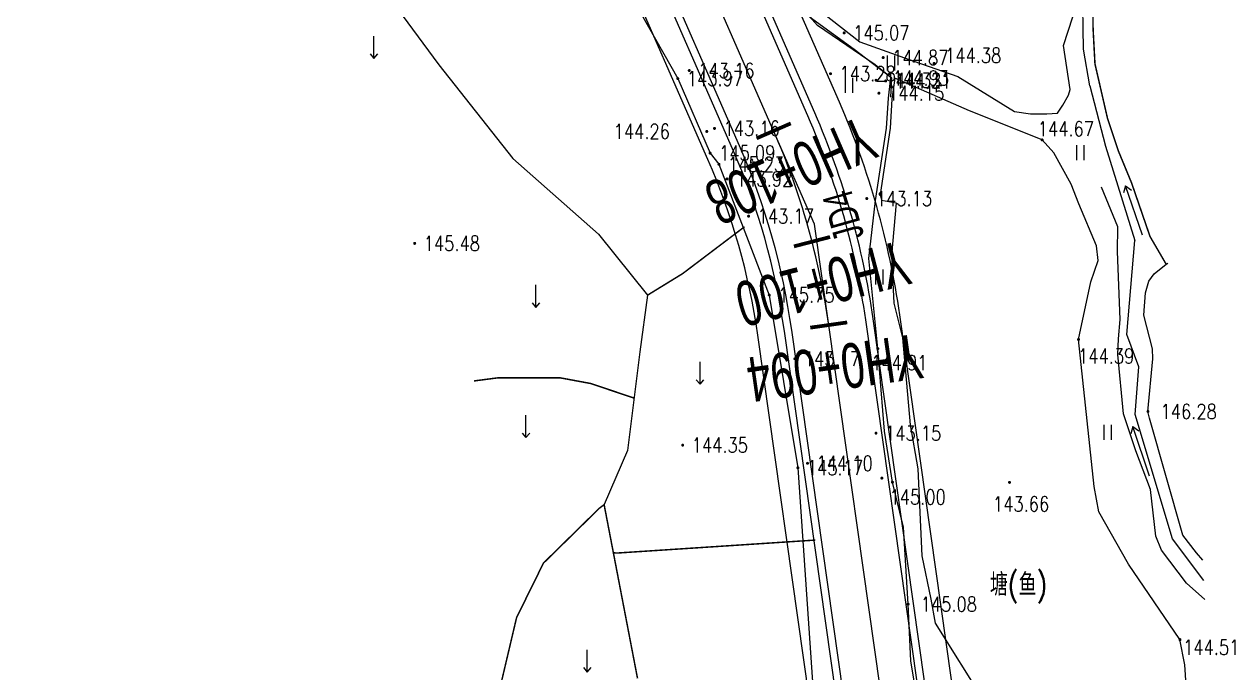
# Model space of a CAD drawing. Extents: x 529262 to 576451, y 2694391 to 2717535.
# Drawn here: x 562813.7 to 562894.7, y 2709189.9 to 2709233.4 of the extents above; entities that cross this region are included whole.
import ezdxf
from ezdxf.enums import TextEntityAlignment as Align

# ---------------------------------------------------------------- set-up
doc = ezdxf.new("R2010")
doc.units = 0
doc.linetypes.add('DASHED', pattern=[19.049999999999997, 12.7, -6.35])
for name, color, linetype in [('DMTZ', 8, 'Continuous'), ('GCD', 8, 'Continuous'), ('ZBTZ', 8, 'Continuous'), ('交点标注', 3, 'Continuous'), ('桩号标注_YH', 2, 'Continuous'), ('道路中线_04护管挡墙', 7, 'Continuous')]:
    doc.layers.add(name, color=color, linetype=linetype)
doc.layers.add('SXSS', color=5, linetype='Continuous', lineweight=0)
doc.styles.add('EICAD', font='fsdb_e.shx', dxfattribs={"width": 0.707, "height": 2, "bigfont": 'tjhzf.shx'})
doc.styles.add('HZ', font='rs.shx', dxfattribs={"width": 0.8, "bigfont": 'hztxt.shx'})
doc.styles.add('JieTuHzTxt', font='smsim.shx', dxfattribs={"width": 0.7, "bigfont": 'smfs.shx'})
doc.linetypes.add('10421', pattern='A,2,[150,AAA.SHX,S=0.5,R=0,X=0,Y=0.5],1e-11', length=2.00000000001)
doc.linetypes.add('10422', pattern='A,0.75,[150,AAA.SHX,S=0.5,R=0,X=0,Y=0.5],1.5,[177,AAA.SHX,S=1,R=0,X=0,Y=0.4],0.75', length=3)

# ---------------------------------------------------------------- blocks, each defined once
blk = doc.blocks.new('gc121')
at = {"color": 8}
for p, q in [((-0.5, -1), (-0.5, 1)), ((0.5, -1), (0.5, 1))]:
    blk.add_line(p, q, dxfattribs=at)
blk = doc.blocks.new('GC200')
at = {"linetype": 'Continuous', "const_width": 0.2, "flags": 128}
blk.add_lwpolyline([(-0.1, 0, 1), (0.1, 0, 1)], format="xyb", close=True, dxfattribs=at)
blk = doc.blocks.new('gc086')
at = {"color": 8}
for p, q in [((0, 0), (7, 0)), ((7, 0), (6.180847955711008, 0.573576436351046)), ((7, 0), (6.180847955711008, -0.5735764363510459))]:
    blk.add_line(p, q, dxfattribs=at)
blk = doc.blocks.new('gc120')
at = {"color": 8}
for p, q in [((0, 0), (0, 3)), ((-0.5, 0.6), (0, 0)), ((0, 0), (0.5, 0.6))]:
    blk.add_line(p, q, dxfattribs=at)

msp = doc.modelspace()

# ---------------------------------------------------------------- linework, layer by layer
at = {"layer": 'DMTZ', "linetype": '10421', "flags": 128}
for points, elevation in [([(562832.7911033379, 2709340.726859012), (562828.2059258316, 2709339.0811933), (562821.3679258316, 2709334.2471933), (562819.7169258315, 2709331.1531933), (562817.7849258315, 2709328.3161933), (562817.2589258315, 2709324.8551933), (562820.1069258315, 2709323.3671933), (562822.3859258315, 2709323.3171933), (562824.2149258315, 2709321.4421933), (562824.3609258315, 2709319.4921933), (562824.2662811914, 2709318.033684466), (562823.7079258315, 2709314.8031933), (562822.8299258315, 2709311.3061933), (562817.4029890086, 2709295.192312995), (562816.7403673612, 2709292.642292706), (562816.0279258315, 2709286.5511933), (562816.6199258316, 2709282.7951933), (562816.4629258316, 2709280.9691933), (562814.7739258315, 2709274.2981933), (562813.6809258315, 2709270.3641933), (562818.3859258315, 2709263.2431933), (562824.1139657451, 2709259.030661949), (562828.8819258315, 2709254.0621933), (562833.5879258316, 2709254.4551933), (562838.3669258315, 2709253.4171933), (562845.0859258316, 2709248.3831933), (562847.9709258316, 2709246.8861933), (562851.4829258316, 2709240.8511933), (562852.4799258315, 2709238.4691933), (562857.4299258315, 2709229.7121933), (562859.5919258315, 2709224.7231933), (562860.1849258315, 2709223.9701933), (562863.5529258315, 2709215.2141933), (562865.4689258315, 2709203.6471933), (562868.1069258315, 2709165.1951933), (562864.9699258315, 2709150.2231933), (562854.7257176726, 2709135.319853934), (562849.9591676869, 2709133.462704126), (562842.5160810922, 2709133.788934753)], 24.551), ([(562871.6818831273, 2709228.458250212), (562871.7633023146, 2709229.743376739), (562870.6484124127, 2709230.636524896), (562866.7727065558, 2709233.263926534), (562864.3729258316, 2709235.9961933), (562861.2079258315, 2709243.2001933), (562860.0959258316, 2709247.1831933), (562859.3824375604, 2709250.514557826)], 24.551), ([(562887.6056494417, 2709197.196038125), (562885.6181303421, 2709200.687763775), (562885.2916494417, 2709202.395038125), (562884.2566494417, 2709212.242038125), (562885.0814899807, 2709216.09070891), (562885.5786494417, 2709217.527038124), (562885.4479606897, 2709218.503814732), (562884.2808772193, 2709221.326302253), (562883.7606494417, 2709222.638038124), (562882.5981072058, 2709224.745854173), (562881.8156494417, 2709225.606038125), (562876.9536494417, 2709227.555038125)], 144.378)]:
    msp.add_lwpolyline(points, dxfattribs=dict(at, elevation=elevation))
for points in [[(562832.7530448879, 2709242.41951015), (562841.4386494417, 2709230.640038125), (562846.3776494417, 2709224.352038125), (562852.1156494417, 2709219.303038124), (562855.4056494418, 2709215.207038125), (562854.8916494417, 2709211.415038125), (562854.0636494417, 2709204.813038125), (562852.4986494418, 2709201.178038124)], [(562871.0606494417, 2709221.559038125), (562872.0466494417, 2709221.389038125), (562871.7466494417, 2709217.873038125), (562871.8986494417, 2709214.670038125), (562872.4756494417, 2709212.349038125), (562872.9836494417, 2709206.533038124), (562873.5056494417, 2709203.569038125), (562873.7566494417, 2709197.749038124), (562874.3656494417, 2709194.845038124), (562874.6496494417, 2709193.231038125), (562877.9836494417, 2709187.935038125), (562878.3626494417, 2709182.887038125), (562877.1576494417, 2709177.622038125), (562874.2636494417, 2709170.800038124)], [(562891.6726494418, 2709185.669038124), (562891.3706494417, 2709190.455038125), (562891.0456494417, 2709192.140038125), (562887.6056494417, 2709197.196038125)]]:
    msp.add_lwpolyline(points, dxfattribs=at)
at = {"layer": 'DMTZ', "linetype": '10421'}
for points in [[(562864.9976494417, 2709236.584362262), (562866.4456494417, 2709234.647038125), (562869.6166494417, 2709232.162038125), (562873.2326494417, 2709230.878038125), (562876.1666494417, 2709229.846038125), (562879.9636494417, 2709227.509038125), (562881.049317417, 2709227.346059089), (562882.1376200805, 2709227.343078856), (562882.8496494417, 2709227.398038125), (562883.2057468472, 2709227.924438348), (562883.5855269413, 2709228.600715907), (562883.6946494417, 2709228.978038125), (562883.2566494417, 2709231.929038125), (562883.8746494417, 2709233.845038124)], [(562871.6996494418, 2709229.795038125), (562869.2336494417, 2709231.666038125), (562866.4616494417, 2709233.671038125), (562865.6389749037, 2709234.314173989), (562864.9976494416, 2709234.917729956)], [(562876.9536494417, 2709227.555038125), (562871.9666494417, 2709229.738038125)], [(562892.7109013316, 2709194.822307257), (562891.4886494417, 2709195.928038124), (562889.8169138456, 2709198.132448154), (562889.4186494417, 2709199.068038125), (562889.0646494417, 2709202.192038124), (562888.0817021435, 2709204.77768282), (562887.2686494417, 2709207.252038124), (562886.885575498, 2709211.239402515), (562886.927070717, 2709212.276650736), (562887.0406494417, 2709213.585038125), (562886.8661868805, 2709218.137677874), (562886.8756494417, 2709219.784038125), (562885.7826494417, 2709222.431038124)], [(562892.5685441421, 2709197.461369515), (562892.1617986871, 2709197.949286695), (562891.2476494417, 2709199.135038124), (562889.0098812754, 2709206.979946205), (562888.9036494417, 2709207.417038125), (562889.2285572537, 2709210.936344422), (562889.2136494417, 2709211.621038124), (562888.6236494418, 2709213.860038124), (562888.7365325757, 2709215.358663117), (562888.9556494417, 2709216.147038125), (562889.3281338542, 2709216.629871645), (562890.1206494417, 2709217.280038124)], [(562890.1206494417, 2709217.280038124), (562890.2228925442, 2709217.345480657)]]:
    msp.add_lwpolyline(points, dxfattribs=at)
at = {"layer": 'DMTZ', "linetype": '10422', "elevation": 144.637, "flags": 128}
msp.add_lwpolyline([(562870.6706494417, 2709221.539038124), (562871.3938812953, 2709226.390255861), (562871.5421530396, 2709228.391789135), (562871.6996494418, 2709229.795038125)], dxfattribs=at)
at = {"layer": 'DMTZ', "linetype": '10422', "flags": 128}
for points in [[(562871.9666494417, 2709229.738038125), (562871.7596494417, 2709228.339038125), (562871.6406494417, 2709226.386038125), (562870.9846494417, 2709221.947038125), (562871.0606494417, 2709221.559038125)], [(562873.8786494418, 2709171.045038125), (562874.1236494418, 2709179.072038125), (562874.3426494417, 2709182.727038125), (562873.0256494418, 2709190.718038124), (562872.8466494418, 2709194.515038125), (562872.5416494417, 2709199.676038125), (562871.7976494418, 2709202.684038125), (562871.2686494417, 2709206.101038124), (562870.8226494417, 2709211.626038125), (562870.2086494417, 2709217.664038124), (562870.6706494417, 2709221.539038124)]]:
    msp.add_lwpolyline(points, dxfattribs=at)
at = {"layer": 'SXSS', "linetype": 'Continuous'}
for points in [[(562885.0096494417, 2709229.227038125), (562884.5956494417, 2709231.687038125), (562884.5266494417, 2709235.953038124), (562883.4696494417, 2709240.234038125), (562882.7806494418, 2709246.289038124), (562882.3946494417, 2709249.577038125)], [(562892.6422743147, 2709196.094536434), (562890.5376494417, 2709198.895038125), (562888.0556494417, 2709207.222038125), (562888.2866494417, 2709210.397038125), (562887.4776494417, 2709212.574038125), (562888.0276494417, 2709218.869038125)]]:
    msp.add_lwpolyline(points, dxfattribs=at)
at = {"layer": 'SXSS', "linetype": 'Continuous', "elevation": 145.588, "flags": 128}
msp.add_lwpolyline([(562885.0096494417, 2709229.227038125), (562886.0506494417, 2709225.175038124), (562888.0276494417, 2709218.869038125)], dxfattribs=at)
at = {"layer": 'ZBTZ', "linetype": 'Continuous', "const_width": 0.1}
msp.add_lwpolyline([(562885.4556494417, 2709235.935038125), (562885.2034415028, 2709234.724797634), (562885.2306494417, 2709233.029038125), (562885.3546494417, 2709230.695038124), (562886.1976494417, 2709227.036038124), (562886.9276494418, 2709224.852038125), (562887.8073000388, 2709222.719044738), (562889.0396494417, 2709219.138038124), (562890.1206494417, 2709217.280038124)], dxfattribs=at)
at = {"layer": 'ZBTZ', "linetype": 'Continuous', "const_width": 0.1, "flags": 128}
for points, elevation in [([(562855.4056494418, 2709215.207038125), (562857.7566494417, 2709216.652038124), (562861.8977199674, 2709219.788059119)], 145.483), ([(562866.6286494418, 2709198.806038124), (562853.4466494417, 2709197.943038125), (562853.1193184047, 2709197.948949553)], 144.589)]:
    msp.add_lwpolyline(points, dxfattribs=dict(at, elevation=elevation))
for points in [[(562854.503043195, 2709208.316513438), (562851.5908311739, 2709209.293556747), (562849.5846494418, 2709209.666038125), (562845.3994747435, 2709209.672082572), (562843.7829785561, 2709209.462348968)], [(562845.2426494417, 2709187.694038125), (562846.6394551623, 2709193.616203346), (562848.4376494417, 2709197.262038125), (562852.1806494417, 2709200.940038125), (562852.4986494418, 2709201.178038124), (562854.7346494417, 2709189.545038125)]]:
    msp.add_lwpolyline(points, dxfattribs=at)
at = {"layer": '交点标注', "linetype": 'DASHED'}
for p, q in [((562866.5777176255, 2709219.959516007), (562863.8478637594, 2709226.209296455)), ((562867.5340605784, 2709213.206941245), (562866.5777176255, 2709219.959516007))]:
    msp.add_line(p, q, dxfattribs=at)
at = {"layer": '桩号标注_YH', "const_width": 0.25}
for points in [[(562862.7023694633, 2709225.708953754), (562864.9933580545, 2709226.709639156)], [(562865.2064944301, 2709218.47405891), (562867.6258996862, 2709219.103724064)], [(562866.2964113624, 2709213.031657421), (562868.7717097945, 2709213.382225063)]]:
    msp.add_lwpolyline(points, dxfattribs=at)
at = {"layer": '道路中线_04护管挡墙', "color": 8, "lineweight": 0}
for points in [[(562850.7510241612, 2709124.696660779), (562855.7776018528, 2709136.274871183, -0.02972048014628089), (562858.1828125778, 2709141.021473641), (562863.0885546384, 2709149.424360848, 0.1307697314069682), (562866.5250322921, 2709161.920411933), (562866.6867576506, 2709181.38804512, 0.03726672263565492), (562866.2417129147, 2709188.101789475), (562862.7814875887, 2709212.53385137, 0.06788531038686087), (562859.4491656638, 2709224.287980482), (562853.4886141019, 2709237.934182966, 0.07234734567388353), (562846.6179556625, 2709248.984694025), (562846.3613458644, 2709249.288918181, 0.09424370772754295), (562836.1520740533, 2709257.581331223), (562833.0650047109, 2709259.244747309, -0.1415621991278968), (562821.2521685949, 2709270.825673539), (562821.25016015, 2709270.829230226, -0.1437961504535483), (562818.3407365282, 2709283.344026336), (562818.7744624392, 2709290.91664501, -0.02946736003267662), (562819.5222449771, 2709297.326817343), (562823.3797091852, 2709319.13783501, -0.1688634776050501)], [(562852.4021372943, 2709123.979844609), (562857.4287149858, 2709135.558055013, -0.02972048014604229), (562859.7372877799, 2709140.113945765), (562864.6430298405, 2709148.516832972, 0.1307697314051233), (562868.3249701838, 2709161.905459134), (562868.4866955422, 2709181.373092321, 0.03726672263766091), (562868.0239277858, 2709188.354198177), (562864.5637024598, 2709212.786260072, 0.06788531038828016), (562861.0986774495, 2709225.008473972), (562855.1381258876, 2709238.654676456, 0.07234734567382323), (562847.9938571564, 2709250.145252115), (562847.7372473583, 2709250.44947627, 0.09424370772740905), (562837.0059105114, 2709259.165933162), (562833.918841169, 2709260.829349247, -0.1415621991276196), (562822.8195320667, 2709271.710756443), (562822.8175236057, 2709271.714313159, -0.1437961504533193), (562820.1377913329, 2709283.241099036), (562820.5715172436, 2709290.813717704, -0.02946736003244377), (562821.2947375813, 2709297.013336933), (562825.1522017894, 2709318.8243546, -0.1688634776038732)], [(562852.8607798313, 2709123.780729006), (562857.8873575228, 2709135.35893941, -0.0297204801457002), (562860.1690864472, 2709139.861854688), (562865.0748285078, 2709148.264741896, 0.1307697314043821), (562868.8249529314, 2709161.901305579), (562868.98667829, 2709181.368938766, 0.03726672263873006), (562868.5189874722, 2709188.424311706), (562865.0587621463, 2709212.8563736, 0.06788531038819935), (562861.5568751676, 2709225.208611052), (562855.5963236059, 2709238.854813536, 0.07234734567400565), (562848.3760520158, 2709250.467629362), (562848.1194422176, 2709250.771853518, 0.09424370772645517), (562837.2430873052, 2709259.606100366), (562834.1560179628, 2709261.269516452, -0.1415621991264977), (562823.2549108089, 2709271.956612805), (562823.2529023428, 2709271.96016953, -0.1437961504556889), (562820.6369732231, 2709283.21250812), (562821.0706991337, 2709290.785126786, -0.02946736003234405), (562821.787096638, 2709296.926259041), (562825.6445608462, 2709318.737276708, -0.1688634776045746)], [(562857.4472052009, 2709121.789572977), (562862.4737828925, 2709133.367783382, -0.02972048014177781), (562864.4870731197, 2709137.340943921), (562869.3928151804, 2709145.743831129, 0.130769731405995), (562873.8247804083, 2709161.859770027), (562873.9865057669, 2709181.327403214, 0.037266722639488), (562873.4695843365, 2709189.12544699), (562870.0093590106, 2709213.557508884, 0.06788531038933233), (562866.1388523501, 2709227.209981858), (562860.1783007884, 2709240.856184341, 0.07234734567623385), (562852.1980006099, 2709253.691401834), (562851.941390812, 2709253.995625989, 0.09424370772497037), (562839.6148552442, 2709264.007772417), (562836.5277859019, 2709265.671188503, -0.1415621991258819), (562827.6086982305, 2709274.415176428), (562827.6066896565, 2709274.418733344, -0.143796150454482), (562825.6287921241, 2709282.926598939), (562826.0625180346, 2709290.499217606, -0.02946736003165852), (562826.7106872052, 2709296.055480122), (562830.5681514133, 2709317.866497789, -0.1688634776067192)], [(562857.9058477379, 2709121.590457375), (562862.9324254295, 2709133.168667779, -0.02972048014168375), (562864.918871787, 2709137.088852844), (562869.8246138477, 2709145.491740052, 0.1307697314089442), (562874.3247631559, 2709161.855616472), (562874.4864885146, 2709181.323249659, 0.03726672264042898), (562873.964644023, 2709189.195560518), (562870.5044186971, 2709213.627622412, 0.06788531038924998), (562866.5970500683, 2709227.410118938), (562860.6364985066, 2709241.056321422, 0.07234734567637469), (562852.5801954693, 2709254.01377908), (562852.3235856714, 2709254.318003236, 0.09424370772416678), (562839.852032038, 2709264.447939622), (562836.7649626959, 2709266.111355708, -0.1415621991283736), (562828.0440769726, 2709274.661032791), (562828.0420683882, 2709274.664589725, -0.143796150456728), (562826.127974014, 2709282.898008019), (562826.5616999246, 2709290.470626688, -0.02946736003161071), (562827.2030462619, 2709295.96840223), (562831.0605104701, 2709317.779419897, -0.1688634776076162)], [(562859.556960871, 2709120.873641205), (562864.5835385625, 2709132.451851609, -0.0297204801411572), (562866.473346989, 2709136.181324968), (562871.3790890498, 2709144.584212176, 0.1307697314108053), (562876.1247010475, 2709161.840663673), (562876.2864264062, 2709181.30829686, 0.03726672263986407), (562875.7468588941, 2709189.44796922), (562872.2866335682, 2709213.880031114, 0.06788531039053566), (562868.2465618539, 2709228.130612428), (562862.2860102924, 2709241.776814912, 0.07234734567652604), (562853.9560969631, 2709255.17433717), (562853.6994871655, 2709255.478561325, 0.09424370772535644), (562840.7058684961, 2709266.032541561), (562837.6187991542, 2709267.695957646, -0.1415621991280318), (562829.6114404444, 2709275.546115695), (562829.60943183, 2709275.549672682, -0.1437961504521116), (562827.925028818, 2709282.795080706), (562828.358754729, 2709290.367699383, -0.02946736003129522), (562828.9755388661, 2709295.654921819), (562832.8330030743, 2709317.465939486, -0.1688634776056449)]]:
    msp.add_lwpolyline(points, format="xyb", dxfattribs=at)
at = {"layer": '道路中线_04护管挡墙', "color": 1}
msp.add_lwpolyline([(562855.1539925161, 2709122.785150992), (562860.1805702077, 2709134.363361396, -0.02972048014386157), (562862.3280797835, 2709138.601399305), (562867.2338218441, 2709147.004286512, 0.1307697314052559), (562871.3248666698, 2709161.880537803), (562871.4865920284, 2709181.34817099, 0.03726672263912798), (562870.9942859043, 2709188.774879348), (562867.5340605784, 2709213.206941242, 0.06788531038992977), (562863.8478637589, 2709226.209296455), (562857.8873121971, 2709239.855498939, 0.07234734567517548), (562850.2870263129, 2709252.079515598), (562850.0304165148, 2709252.383739753, 0.09424370772537638), (562838.4289712748, 2709261.806936392), (562835.3419019324, 2709263.470352477, -0.1415621991279512), (562825.4318045197, 2709273.185894617), (562825.4297959997, 2709273.189451437, -0.1437961504551692), (562823.1328826736, 2709283.069553529), (562823.5666085841, 2709290.642172196, -0.02946736003201842), (562824.2488919216, 2709296.490869581), (562828.1063561297, 2709318.301887248, -0.1688634776074018)], format="xyb", dxfattribs=at)

# ---------------------------------------------------------------- block references
at = {"layer": 'GCD', "linetype": 'Continuous'}
ref = msp.add_blockref('GC200', (562868.5669258315, 2709232.7731933, 145.071), dxfattribs=dict(at, xscale=0.5, yscale=0.5, zscale=0.5))
ref.add_attrib('height', '145.07', dxfattribs={"linetype": 'Continuous', "height": 1, "style": 'HZ', "width": 0.8}).set_placement((562869.1669258315, 2709232.7731933, 145.071), align=Align.MIDDLE_LEFT)
ref = msp.add_blockref('GC200', (562871.1769258315, 2709231.1181933, 144.872), dxfattribs=dict(at, xscale=0.5, yscale=0.5, zscale=0.5))
ref.add_attrib('height', '144.87', dxfattribs={"linetype": 'Continuous', "height": 1, "style": 'HZ', "width": 0.8}).set_placement((562871.7769258315, 2709231.1181933, 144.872), align=Align.MIDDLE_LEFT)
ref = msp.add_blockref('GC200', (562858.1969258315, 2709230.2501933, 143.163), dxfattribs=dict(at, xscale=0.5, yscale=0.5, zscale=0.5))
ref.add_attrib('height', '143.16', dxfattribs={"linetype": 'Continuous', "height": 1, "style": 'HZ', "width": 0.8}).set_placement((562858.7969258315, 2709230.2501933, 143.163), align=Align.MIDDLE_LEFT)
ref = msp.add_blockref('GC200', (562867.6550282353, 2709230.038859649, 143.284), dxfattribs=dict(at, xscale=0.5, yscale=0.5, zscale=0.5))
ref.add_attrib('height', '143.28', dxfattribs={"linetype": 'Continuous', "height": 1, "style": 'HZ', "width": 0.8}).set_placement((562868.2550282353, 2709230.038859649, 143.284), align=Align.MIDDLE_LEFT)
at = {"layer": 'GCD', "linetype": 'Continuous', "xscale": 0.5, "yscale": 0.5}
for p in [(562873.2326494417, 2709230.878038125, 144.93), (562881.8156494417, 2709225.606038125, 144.667), (562870.9846494417, 2709221.947038125, 144.777), (562884.2566494417, 2709212.242038125, 144.385), (562870.8226494417, 2709211.626038125, 144.913), (562871.7976494418, 2709202.684038125, 145.004), (562872.8466494418, 2709194.515038125, 145.084), (562891.0456494417, 2709192.140038125, 144.512)]:
    msp.add_blockref('GC200', p, dxfattribs=at)
at = {"layer": 'GCD', "linetype": 'Continuous', "xscale": 0.5, "yscale": 0.5, "zscale": 0.5}
for p in [(562874.5906494417, 2709230.726038124, 144.376), (562888.9036494417, 2709207.417038125, 146.277), (562871.0906494417, 2709202.955038125, 143.268), (562879.6372973234, 2709202.669920087, 143.661)]:
    msp.add_blockref('GC200', p, dxfattribs=at)
at = {"layer": 'GCD', "linetype": 'Continuous'}
ref = msp.add_blockref('GC200', (562857.4299258315, 2709229.7121933, 143.971), dxfattribs=dict(at, xscale=0.5, yscale=0.5, zscale=0.5))
ref.add_attrib('height', '143.97', dxfattribs={"linetype": 'Continuous', "height": 1, "style": 'HZ', "width": 0.8}).set_placement((562858.0299258315, 2709229.7121933, 143.971), align=Align.MIDDLE_LEFT)
ref = msp.add_blockref('GC200', (562870.7009258316, 2709229.5981933, 144.319), dxfattribs=dict(at, xscale=0.5, yscale=0.5, zscale=0.5))
ref.add_attrib('height', '144.32', dxfattribs={"linetype": 'Continuous', "height": 1, "style": 'HZ', "width": 0.8}).set_placement((562871.3009258315, 2709229.5981933, 144.319), align=Align.MIDDLE_LEFT)
ref = msp.add_blockref('GC200', (562871.3449258315, 2709229.5511933, 144.308), dxfattribs=dict(at, xscale=0.5, yscale=0.5, zscale=0.5))
ref.add_attrib('height', '144.31', dxfattribs={"linetype": 'Continuous', "height": 1, "style": 'HZ', "width": 0.8}).set_placement((562871.9449258315, 2709229.5511933, 144.308), align=Align.MIDDLE_LEFT)
ref = msp.add_blockref('GC200', (562870.8949258316, 2709228.7341933, 144.152), dxfattribs=dict(at, xscale=0.5, yscale=0.5, zscale=0.5))
ref.add_attrib('height', '144.15', dxfattribs={"linetype": 'Continuous', "height": 1, "style": 'HZ', "width": 0.8}).set_placement((562871.4949258316, 2709228.7341933, 144.152), align=Align.MIDDLE_LEFT)
ref = msp.add_blockref('GC200', (562859.3716494417, 2709226.171038125, 144.255), dxfattribs=dict(at, xscale=0.5, yscale=0.5, zscale=0.5))
ref.add_attrib('height', '144.26', dxfattribs={"linetype": 'Continuous', "height": 1, "style": 'HZ', "width": 0.8}).set_placement((562853.1318274781, 2709226.171038125, 144.255), align=Align.MIDDLE_LEFT)
ref = msp.add_blockref('GC200', (562859.8889503633, 2709226.373093737, 143.16), dxfattribs=dict(at, xscale=0.5, yscale=0.5, zscale=0.5))
ref.add_attrib('height', '143.16', dxfattribs={"linetype": 'Continuous', "height": 1, "style": 'HZ', "width": 0.8}).set_placement((562860.4889503632, 2709226.373093737, 143.16), align=Align.MIDDLE_LEFT)
ref = msp.add_blockref('GC200', (562859.5919258315, 2709224.7231933, 145.091), dxfattribs=dict(at, xscale=0.5, yscale=0.5, zscale=0.5))
ref.add_attrib('height', '145.09', dxfattribs={"linetype": 'Continuous', "height": 1, "style": 'HZ', "width": 0.8}).set_placement((562860.1919258315, 2709224.7231933, 145.091), align=Align.MIDDLE_LEFT)
ref = msp.add_blockref('GC200', (562860.1849258315, 2709223.9701933, 145.226), dxfattribs=dict(at, xscale=0.5, yscale=0.5, zscale=0.5))
ref.add_attrib('height', '145.23', dxfattribs={"linetype": 'Continuous', "height": 1, "style": 'HZ', "width": 0.8}).set_placement((562860.7849258315, 2709223.9701933, 145.226), align=Align.MIDDLE_LEFT)
ref = msp.add_blockref('GC200', (562860.7212634492, 2709222.988728229, 143.916), dxfattribs=dict(at, xscale=0.5, yscale=0.5, zscale=0.5))
ref.add_attrib('height', '143.92', dxfattribs={"linetype": 'Continuous', "height": 1, "style": 'HZ', "width": 0.8}).set_placement((562861.3212634492, 2709222.988728229, 143.916), align=Align.MIDDLE_LEFT)
ref = msp.add_blockref('GC200', (562870.0822255185, 2709221.677854544, 143.13), dxfattribs=dict(at, xscale=0.5, yscale=0.5, zscale=0.5))
ref.add_attrib('height', '143.13', dxfattribs={"linetype": 'Continuous', "height": 1, "style": 'HZ', "width": 0.8}).set_placement((562870.6822255185, 2709221.677854544, 143.13), align=Align.MIDDLE_LEFT)
ref = msp.add_blockref('GC200', (562862.1694246567, 2709220.497456175, 143.17), dxfattribs=dict(at, xscale=0.5, yscale=0.5, zscale=0.5))
ref.add_attrib('height', '143.17', dxfattribs={"linetype": 'Continuous', "height": 1, "style": 'HZ', "width": 0.8}).set_placement((562862.7694246566, 2709220.497456175, 143.17), align=Align.MIDDLE_LEFT)
ref = msp.add_blockref('GC200', (562839.8182832702, 2709218.676085548, 145.483), dxfattribs=dict(at, xscale=0.5, yscale=0.5, zscale=0.5))
ref.add_attrib('height', '145.48', dxfattribs={"linetype": 'Continuous', "height": 1, "style": 'HZ', "width": 0.8}).set_placement((562840.4182832702, 2709218.676085548, 145.483), align=Align.MIDDLE_LEFT)
ref = msp.add_blockref('GC200', (562863.5529258315, 2709215.2141933, 145.75), dxfattribs=dict(at, xscale=0.5, yscale=0.5, zscale=0.5))
ref.add_attrib('height', '145.75', dxfattribs={"linetype": 'Continuous', "height": 1, "style": 'HZ', "width": 0.8}).set_placement((562864.1529258315, 2709215.2141933, 145.75), align=Align.MIDDLE_LEFT)
ref = msp.add_blockref('GC200', (562865.2677339552, 2709210.944099665, 143.17), dxfattribs=dict(at, xscale=0.5, yscale=0.5, zscale=0.5))
ref.add_attrib('height', '143.17', dxfattribs={"linetype": 'Continuous', "height": 1, "style": 'HZ', "width": 0.8}).set_placement((562865.8677339552, 2709210.944099665, 143.17), align=Align.MIDDLE_LEFT)
ref = msp.add_blockref('GC200', (562870.6982502019, 2709205.964219787, 143.15), dxfattribs=dict(at, xscale=0.5, yscale=0.5, zscale=0.5))
ref.add_attrib('height', '143.15', dxfattribs={"linetype": 'Continuous', "height": 1, "style": 'HZ', "width": 0.8}).set_placement((562871.2982502019, 2709205.964219787, 143.15), align=Align.MIDDLE_LEFT)
ref = msp.add_blockref('GC200', (562857.7566494417, 2709205.164990821, 144.345), dxfattribs=dict(at, xscale=0.5, yscale=0.5, zscale=0.5))
ref.add_attrib('height', '144.35', dxfattribs={"linetype": 'Continuous', "height": 1, "style": 'HZ', "width": 0.8}).set_placement((562858.3566494416, 2709205.164990821, 144.345), align=Align.MIDDLE_LEFT)
ref = msp.add_blockref('GC200', (562865.4689258315, 2709203.6471933, 145.173), dxfattribs=dict(at, xscale=0.5, yscale=0.5, zscale=0.5))
ref.add_attrib('height', '145.17', dxfattribs={"linetype": 'Continuous', "height": 1, "style": 'HZ', "width": 0.8}).set_placement((562866.0689258315, 2709203.6471933, 145.173), align=Align.MIDDLE_LEFT)
ref = msp.add_blockref('GC200', (562866.1139258315, 2709203.9471933, 144.098), dxfattribs=dict(at, xscale=0.5, yscale=0.5, zscale=0.5))
ref.add_attrib('height', '144.10', dxfattribs={"linetype": 'Continuous', "height": 1, "style": 'HZ', "width": 0.8}).set_placement((562866.7139258315, 2709203.9471933, 144.098), align=Align.MIDDLE_LEFT)
at = {"layer": 'SXSS', "linetype": 'Continuous', "xscale": 0.5000000001349, "yscale": 0.5000000001349, "zscale": 0.5000000001349, "rotation": 108.8383120206787}
for p in [(562888.5350965468, 2709219.222494644), (562889.015898582, 2709203.093875709)]:
    msp.add_blockref('gc086', p, dxfattribs=at)
at = {"layer": 'ZBTZ', "linetype": 'Continuous', "xscale": 0.5, "yscale": 0.5}
for name, p in [('gc120', (562837.0932763866, 2709231.059997159, 145.44)), ('gc121', (562871.7183999242, 2709230.755315809)), ('gc121', (562868.9071603988, 2709229.254958633)), ('gc121', (562884.3913402496, 2709224.751480798)), ('gc121', (562870.9385282197, 2709216.427796921)), ('gc120', (562847.9364403898, 2709214.392463938)), ('gc120', (562858.920474199, 2709209.241620383)), ('gc120', (562847.2689289941, 2709205.673692856)), ('gc121', (562886.2123546253, 2709206.0295338)), ('gc120', (562851.3724308647, 2709189.964997158, 144.973))]:
    msp.add_blockref(name, p, dxfattribs=at)

# ---------------------------------------------------------------- texts
at = {"layer": 'GCD', "linetype": 'Continuous', "style": 'HZ', "width": 0.8}
for s, p in [('144.38', (562877.201477887, 2709231.26822386)), ('144.93', (562873.6957842201, 2709229.747768749)), ('144.67', (562883.4052059125, 2709226.346323157)), ('144.91', (562872.2593406474, 2709210.684864485)), ('144.39', (562886.1054704454, 2709211.128809624)), ('146.28', (562891.6286494416, 2709207.417038125)), ('145.00', (562873.4869909286, 2709201.688514827)), ('143.66', (562880.4088013378, 2709201.218325797)), ('145.08', (562875.5716494417, 2709194.515038125)), ('144.51', (562893.1374334943, 2709191.628707106))]:
    msp.add_text(s, height=1, dxfattribs=at).set_placement(p, align=Align.MIDDLE)
at = {"layer": 'SXSS', "linetype": '10421', "style": 'HZ', "width": 0.8}
msp.add_text('塘(鱼)', height=1.5, dxfattribs=at).set_placement((562880.2455557765, 2709195.715397574), align=Align.MIDDLE)
at = {"layer": '交点标注', "style": 'EICAD', "width": 0.707}
msp.add_text('JD4', height=2, rotation=105.8281519886893, dxfattribs=at).set_placement((562868.5018858133, 2709220.505021997), align=Align.MIDDLE_CENTER)
at = {"layer": '桩号标注_YH', "style": 'JieTuHzTxt', "width": 0.7}
for s, rotation, p in [('YH0+108', 203.5953187214981, (562864.0480008394, 2709225.751098737)), ('YH0+100', 194.587963614482, (562866.5421300889, 2709218.305010436)), ('YH0+094', 188.0609852487453, (562867.6041741067, 2709212.711881556))]:
    msp.add_text(s, height=3, rotation=rotation, dxfattribs=at).set_placement(p, align=Align.BOTTOM_CENTER)

doc.saveas('drawing.dxf')
